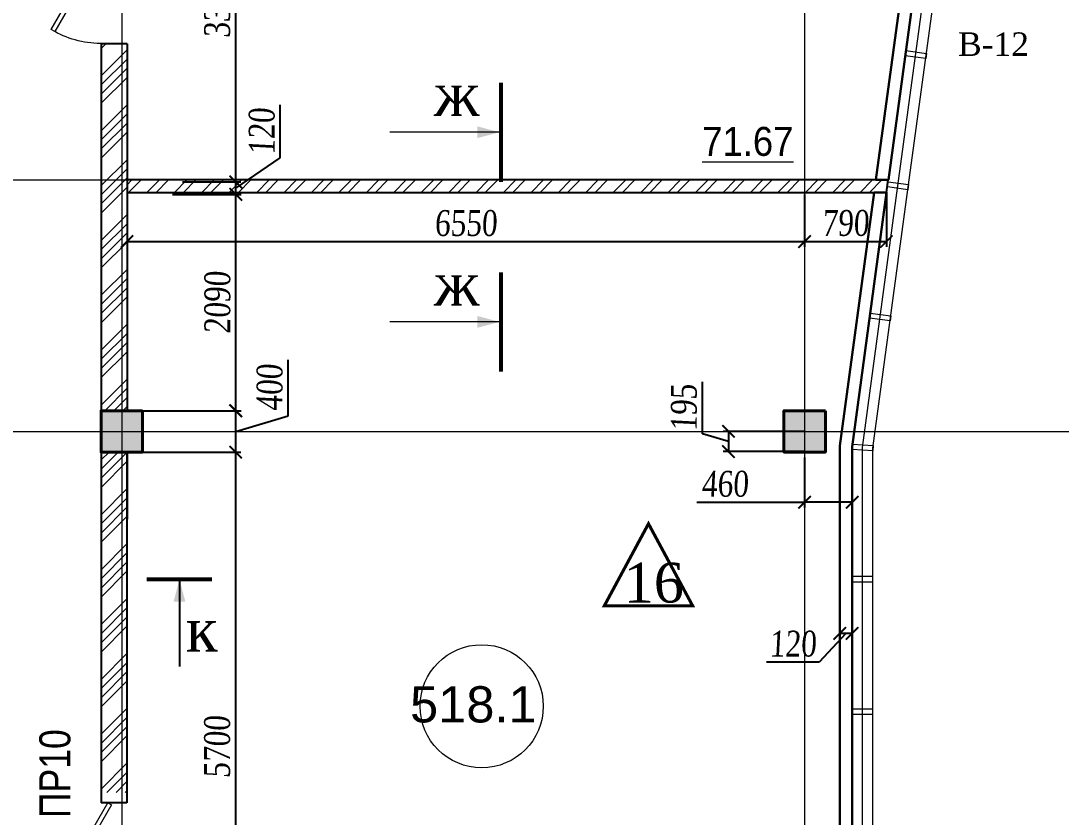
# Model space of a CAD drawing. Header units: inches. Extents: x -407541 to 6688123, y -998590 to 1205599.
# Drawn here: x 175427 to 185483, y 233208 to 240905 of the extents above; entities that cross this region are included whole.
import ezdxf

# ---------------------------------------------------------------- set-up
doc = ezdxf.new("R2010")
doc.units = ezdxf.units.IN
doc.header["$MEASUREMENT"] = 0
doc.linetypes.add('ACAD_ISO04W100', pattern=[30, 24, -3, 0, -3])
for name, color, linetype, lineweight in [('ведомость витражей', 224, 'Continuous', 13), ('ВИТРАЖ', 145, 'Continuous', 9), ('двери', 123, 'Continuous', 13), ('марки полов', 140, 'Continuous', 5), ('МОНОЛИТ', 5, 'Continuous', 40), ('Оси', 254, 'ACAD_ISO04W100', 5), ('ПЕРЕГОРОДКА', 7, 'Continuous', 25), ('Перемычки', 21, 'Continuous', 13), ('площади', 40, 'Continuous', 9), ('размер внутр', 142, 'Continuous', 5), ('Текст', 7, 'Continuous', 18), ('Цоколь', 21, 'Continuous', 30), ('Штриховка', 7, 'Continuous', 9), ('ШТРИХОВКА КИРПИЧ', 30, 'Continuous', 9), ('Экспликацийа', 7, 'Continuous', 18)]:
    doc.layers.add(name, color=color, linetype=linetype, lineweight=lineweight)
doc.styles.get("Standard").update_dxf_attribs({"font": 'arial.ttf'})
doc.styles.add('style1', font='arial.ttf', dxfattribs={"width": 0.9, "height": 500})
doc.styles.add('STYLE2', font='times.ttf', dxfattribs={"width": 0.8, "oblique": 3})
doc.styles.add('Times', font='times.ttf')
doc.styles.add('стиль1', font='times.ttf')
doc.dimstyles.new('vnytren', dxfattribs={"dimtxt": 250, "dimasz": 120, "dimexe": 50, "dimexo": 0, "dimgap": 50, "dimtad": 1, "dimdec": 0, "dimzin": 0, "dimdsep": 46, "dimtxsty": 'STYLE2', "dimblk": 'ARCHTICK', "dimcen": 0, "dimadec": 0, "dimazin": 0, "dimtfac": 1, "dimtdec": 0, "dimtmove": 1, "dimatfit": 2, "dimldrblk": 'DOT', "dimfxl": 1, "dimtolj": 1, "dimtzin": 0, "dimarcsym": 0})

# ---------------------------------------------------------------- blocks, each defined once
blk = doc.blocks.new('_ARCHTICK')
at = {"color": 0, "linetype": 'ByBlock', "const_width": 0.15}
blk.add_lwpolyline([(-0.5, -0.5), (0.5, 0.5)], dxfattribs=at)
blk = doc.blocks.new('*D1570')
at = {"layer": 'размер внутр', "color": 0, "lineweight": -2, "transparency": 16777216}
for p, q in [((176603, 236737), (177554, 236737)), ((177504, 231037), (177504, 236737)), ((176636, 231037), (177554, 231037))]:
    blk.add_line(p, q, dxfattribs=at)
at = {"layer": 'размер внутр', "color": 0, "lineweight": -2, "transparency": 16777216, "xscale": 120, "yscale": 120, "zscale": 120}
for p, rotation in [((177504, 236737), 90), ((177504, 231037), 270)]:
    blk.add_blockref('_ARCHTICK', p, dxfattribs=dict(at, rotation=rotation))
at = {"layer": 'размер внутр', "color": 0, "transparency": 16777216, "insert": (177326, 233887), "char_height": 250, "attachment_point": 5, "rotation": 90, "style": 'STYLE2'}
blk.add_mtext('\\A1;5700', dxfattribs=at)
blk = doc.blocks.new('_Dot')
at = {"color": 0, "linetype": 'ByBlock', "lineweight": -2}
blk.add_line((-0.5, 0), (-1, 0), dxfattribs=at)
at = {"color": 0, "linetype": 'ByBlock', "const_width": 0.5}
blk.add_lwpolyline([(-0.25, 0, 1), (0.25, 0, 1)], format="xyb", close=True, dxfattribs=at)
blk = doc.blocks.new('*D1571')
at = {"layer": 'размер внутр', "color": 0, "lineweight": -2, "transparency": 16777216}
for p, q in [((178010, 237089), (178010, 237630)), ((176603, 237137), (177554, 237137)), ((177504, 236737), (177504, 237137)), ((177504, 236937), (178010, 237089)), ((176603, 236737), (177554, 236737))]:
    blk.add_line(p, q, dxfattribs=at)
at = {"layer": 'размер внутр', "color": 0, "lineweight": -2, "transparency": 16777216, "xscale": 120, "yscale": 120, "zscale": 120}
for p, rotation in [((177504, 237137), 90), ((177504, 236737), 270)]:
    blk.add_blockref('_ARCHTICK', p, dxfattribs=dict(at, rotation=rotation))
at = {"layer": 'размер внутр', "color": 0, "transparency": 16777216, "insert": (177833, 237360), "char_height": 250, "attachment_point": 5, "rotation": 90, "style": 'STYLE2'}
blk.add_mtext('\\A1;400', dxfattribs=at)
blk = doc.blocks.new('*D1572')
at = {"layer": 'размер внутр', "color": 0, "lineweight": -2, "transparency": 16777216}
for p, q in [((176893, 239228), (177556, 239228)), ((177506, 237137), (177506, 239228)), ((176485, 237137), (177556, 237137))]:
    blk.add_line(p, q, dxfattribs=at)
at = {"layer": 'размер внутр', "color": 0, "lineweight": -2, "transparency": 16777216, "xscale": 120, "yscale": 120, "zscale": 120}
for p, rotation in [((177506, 239228), 90), ((177506, 237137), 270)]:
    blk.add_blockref('_ARCHTICK', p, dxfattribs=dict(at, rotation=rotation))
at = {"layer": 'размер внутр', "color": 0, "transparency": 16777216, "insert": (177328, 238182), "char_height": 250, "attachment_point": 5, "rotation": 90, "style": 'STYLE2'}
blk.add_mtext('\\A1;2090', dxfattribs=at)
blk = doc.blocks.new('*D1573')
at = {"layer": 'размер внутр', "color": 0, "lineweight": -2, "transparency": 16777216}
for p, q in [((177934, 239581), (177934, 240092)), ((177504, 239288), (177934, 239581)), ((176989, 239348), (177554, 239348)), ((177504, 239228), (177504, 239348)), ((176893, 239228), (177554, 239228))]:
    blk.add_line(p, q, dxfattribs=at)
at = {"layer": 'размер внутр', "color": 0, "lineweight": -2, "transparency": 16777216, "xscale": 120, "yscale": 120, "zscale": 120}
for p, rotation in [((177504, 239348), 90), ((177504, 239228), 270)]:
    blk.add_blockref('_ARCHTICK', p, dxfattribs=dict(at, rotation=rotation))
at = {"layer": 'размер внутр', "color": 0, "transparency": 16777216, "insert": (177757, 239836), "char_height": 250, "attachment_point": 5, "rotation": 90, "style": 'STYLE2'}
blk.add_mtext('\\A1;120', dxfattribs=at)
blk = doc.blocks.new('*D1574')
at = {"layer": 'размер внутр', "color": 0, "lineweight": -2, "transparency": 16777216}
for p, q in [((176346, 242737), (177554, 242737)), ((177504, 239348), (177504, 242737)), ((176989, 239348), (177554, 239348))]:
    blk.add_line(p, q, dxfattribs=at)
at = {"layer": 'размер внутр', "color": 0, "lineweight": -2, "transparency": 16777216, "xscale": 120, "yscale": 120, "zscale": 120}
for p, rotation in [((177504, 242737), 90), ((177504, 239348), 270)]:
    blk.add_blockref('_ARCHTICK', p, dxfattribs=dict(at, rotation=rotation))
at = {"layer": 'размер внутр', "color": 0, "transparency": 16777216, "insert": (177326, 241042), "char_height": 250, "attachment_point": 5, "rotation": 90, "style": 'STYLE2'}
blk.add_mtext('\\A1;3390', dxfattribs=at)
blk = doc.blocks.new('*D1581')
at = {"layer": 'размер внутр', "color": 0, "lineweight": -2, "transparency": 16777216}
for p, q in [((183003, 239228), (183003, 238722)), ((176454, 239109), (176454, 238722)), ((176454, 238772), (183003, 238772))]:
    blk.add_line(p, q, dxfattribs=at)
at = {"layer": 'размер внутр', "color": 0, "lineweight": -2, "transparency": 16777216, "xscale": 120, "yscale": 120, "zscale": 120, "rotation": 180}
blk.add_blockref('_ARCHTICK', (176454, 238772), dxfattribs=at)
at = {"layer": 'размер внутр', "color": 0, "lineweight": -2, "transparency": 16777216, "xscale": 120, "yscale": 120, "zscale": 120}
blk.add_blockref('_ARCHTICK', (183003, 238772), dxfattribs=at)
at = {"layer": 'размер внутр', "color": 0, "transparency": 16777216, "insert": (179728, 238949), "char_height": 250, "attachment_point": 5, "style": 'STYLE2'}
blk.add_mtext('\\A1;6550', dxfattribs=at)
blk = doc.blocks.new('*D1795')
at = {"layer": 'размер внутр', "color": 0, "lineweight": -2, "transparency": 16777216}
for p, q in [((183794, 239247), (183794, 238722)), ((183003, 239228), (183003, 238722)), ((183003, 238772), (183794, 238772))]:
    blk.add_line(p, q, dxfattribs=at)
at = {"layer": 'размер внутр', "color": 0, "lineweight": -2, "transparency": 16777216, "xscale": 120, "yscale": 120, "zscale": 120, "rotation": 180}
blk.add_blockref('_ARCHTICK', (183003, 238772), dxfattribs=at)
at = {"layer": 'размер внутр', "color": 0, "lineweight": -2, "transparency": 16777216, "xscale": 120, "yscale": 120, "zscale": 120}
blk.add_blockref('_ARCHTICK', (183794, 238772), dxfattribs=at)
at = {"layer": 'размер внутр', "color": 0, "transparency": 16777216, "insert": (183398, 238950), "char_height": 250, "attachment_point": 5, "style": 'STYLE2'}
blk.add_mtext('\\A1;790', dxfattribs=at)
blk = doc.blocks.new('DVER 4(!)')
at = {"layer": 'двери'}
for points in [[(6388680, 630570), (6388560, 630570)], [(6388645, 630550), (6389150, 629675), (6389185, 629695), (6388680, 630570), (6388645, 630550)], [(6388680, 629560), (6388560, 629560)]]:
    blk.add_lwpolyline(points, dxfattribs=at)
blk.add_arc((6388706, 630470), 910, 268.3483, 299.2018, dxfattribs=at)
blk = doc.blocks.new('*D3257')
at = {"layer": 'размер внутр', "color": 0, "lineweight": -2, "transparency": 16777216}
for p, q in [((183003, 236684), (183003, 236202)), ((183463, 236684), (183463, 236202)), ((181962, 236252), (183003, 236252)), ((183463, 236252), (183003, 236252))]:
    blk.add_line(p, q, dxfattribs=at)
at = {"layer": 'размер внутр', "color": 0, "lineweight": -2, "transparency": 16777216, "xscale": 120, "yscale": 120, "zscale": 120, "rotation": 180}
blk.add_blockref('_ARCHTICK', (183003, 236252), dxfattribs=at)
at = {"layer": 'размер внутр', "color": 0, "lineweight": -2, "transparency": 16777216, "xscale": 120, "yscale": 120, "zscale": 120}
blk.add_blockref('_ARCHTICK', (183463, 236252), dxfattribs=at)
at = {"layer": 'размер внутр', "color": 0, "transparency": 16777216, "insert": (182233, 236429), "char_height": 250, "attachment_point": 5, "style": 'STYLE2'}
blk.add_mtext('\\A1;460', dxfattribs=at)
blk = doc.blocks.new('*D3276')
at = {"layer": 'размер внутр', "color": 0, "lineweight": -2, "transparency": 16777216}
for p, q in [((182015, 236915), (182015, 237417)), ((183003, 236937), (182217, 236937)), ((182267, 236937), (182267, 236742)), ((182267, 236840), (182015, 236915)), ((183003, 236742), (182217, 236742))]:
    blk.add_line(p, q, dxfattribs=at)
at = {"layer": 'размер внутр', "color": 0, "lineweight": -2, "transparency": 16777216, "xscale": 120, "yscale": 120, "zscale": 120}
for p, rotation in [((182267, 236937), 90), ((182267, 236742), 270)]:
    blk.add_blockref('_ARCHTICK', p, dxfattribs=dict(at, rotation=rotation))
at = {"layer": 'размер внутр', "color": 0, "transparency": 16777216, "insert": (181837, 237166), "char_height": 250, "attachment_point": 5, "rotation": 90, "style": 'STYLE2'}
blk.add_mtext('\\A1;195', dxfattribs=at)
blk = doc.blocks.new('*D3365')
at = {"layer": 'размер внутр', "color": 0, "lineweight": -2, "transparency": 16777216}
for p, q in [((183342, 235199), (183342, 234935)), ((183462, 235199), (183462, 234935)), ((183402, 234985), (183145, 234707)), ((183462, 234985), (183342, 234985)), ((183145, 234707), (182634, 234707))]:
    blk.add_line(p, q, dxfattribs=at)
at = {"layer": 'размер внутр', "color": 0, "lineweight": -2, "transparency": 16777216, "xscale": 120, "yscale": 120, "zscale": 120}
for p, rotation in [((183342, 234985), 179.9999999999861), ((183462, 234985), 359.9999999999861)]:
    blk.add_blockref('_ARCHTICK', p, dxfattribs=dict(at, rotation=rotation))
at = {"layer": 'размер внутр', "color": 0, "transparency": 16777216, "insert": (182889, 234884), "char_height": 250, "attachment_point": 5, "style": 'STYLE2'}
blk.add_mtext('\\A1;120', dxfattribs=at)

msp = doc.modelspace()

# ---------------------------------------------------------------- hatches: boundary and pattern name
h = msp.add_hatch(color=256)
h.set_gradient(color2=(0, 0, 0), one_color=1)
h.paths.add_polyline_path([(176903.9, 235292), (176960.6, 235292), (176960.6, 235505.9)])
h.paths.add_polyline_path([(176960.6, 235505.9), (176960.6, 235292), (177017.4, 235292)])
at = {"layer": 'Текст'}
h = msp.add_hatch(color=256, dxfattribs=at)
h.set_gradient(color2=(0, 0, 0), one_color=1)
h.paths.add_polyline_path([(179840.4, 239885.2), (179840.4, 239828.4), (180054.3, 239828.4)])
h.paths.add_polyline_path([(180054.3, 239828.4), (179840.4, 239828.4), (179840.4, 239771.6)])
h = msp.add_hatch(color=256, dxfattribs=at)
h.set_gradient(color2=(0, 0, 0), one_color=1)
h.paths.add_polyline_path([(179840.4, 238052.4), (179840.4, 237995.6), (180054.3, 237995.6)])
h.paths.add_polyline_path([(180054.3, 237995.6), (179840.4, 237995.6), (179840.4, 237938.8)])
at = {"layer": 'Штриховка'}
h = msp.add_hatch(dxfattribs=at)
h.set_pattern_fill('ANSI35', color=256, scale=25, style=0)
h.set_pattern_definition([(45, (-6764080.43, -624333.35), (-112.2532015, 112.2532015), []), (45, (-6763968.18, -624333.35), (-112.2532015, 112.2532015), [198.4375, -39.6875, 0, -39.6875])])
h.paths.add_polyline_path([(17203.4, 266637), (17603.4, 266637), (17603.4, 266237), (17203.4, 266237)])
h.paths.add_polyline_path([(20203.4, 266637), (20603.4, 266637), (20603.4, 266237), (20203.4, 266237)])
h.paths.add_polyline_path([(24073.4, 266637), (24473.4, 266637), (24473.4, 266237), (24073.4, 266237)])
h.paths.add_polyline_path([(17203.4, 261137), (17603.4, 261137), (17603.4, 260737), (17203.4, 260737)])
h.paths.add_polyline_path([(17203.4, 252637), (17603.4, 252637), (17603.4, 252237), (17203.4, 252237)])
h.paths.add_polyline_path([(17203.4, 249137), (17603.4, 249137), (17603.4, 248737), (17203.4, 248737)])
h.paths.add_polyline_path([(17203.4, 243137), (17603.4, 243137), (17603.4, 242737), (17203.4, 242737)])
h.paths.add_polyline_path([(17203.4, 237137), (17603.4, 237137), (17603.4, 236737), (17203.4, 236737)])
h.paths.add_polyline_path([(20203.4, 231137), (20603.4, 231137), (20603.4, 230737), (20203.4, 230737)])
h.paths.add_polyline_path([(20203.4, 237137), (20603.4, 237137), (20603.4, 236737), (20203.4, 236737)])
h.paths.add_polyline_path([(20203.4, 243137), (20603.4, 243137), (20603.4, 242737), (20203.4, 242737)])
h.paths.add_polyline_path([(20203.4, 249137), (20603.4, 249137), (20603.4, 248737), (20203.4, 248737)])
h.paths.add_polyline_path([(20203.4, 228037), (20603.4, 228037), (20603.4, 227637), (20203.4, 227637)])
h.paths.add_polyline_path([(20203.4, 219337), (20603.4, 219337), (20603.4, 218937), (20203.4, 218937)])
h.paths.add_polyline_path([(24703.4, 258237), (25103.4, 258237), (25103.4, 257837), (24703.4, 257837)])
h.paths.add_polyline_path([(30703.4, 263637), (31103.4, 263637), (31103.4, 263237), (30703.4, 263237)])
h.paths.add_polyline_path([(30703.4, 258237), (31103.4, 258237), (31103.4, 257837), (30703.4, 257837)])
h.paths.add_polyline_path([(36703.4, 263637), (37103.4, 263637), (37103.4, 263237), (36703.4, 263237)])
h.paths.add_polyline_path([(36703.4, 258237), (37103.4, 258237), (37103.4, 257837), (36703.4, 257837)])
h.paths.add_polyline_path([(42703.4, 263637), (43103.4, 263637), (43103.4, 263237), (42703.4, 263237)])
h.paths.add_polyline_path([(42703.4, 258237), (43103.4, 258237), (43103.4, 257837), (42703.4, 257837)])
h.paths.add_polyline_path([(48703.4, 258237), (49103.4, 258237), (49103.4, 257837), (48703.4, 257837)])
h.paths.add_polyline_path([(54703.4, 263637), (55103.4, 263637), (55103.4, 263237), (54703.4, 263237)])
h.paths.add_polyline_path([(54703.4, 258237), (55103.4, 258237), (55103.4, 257837), (54703.4, 257837)])
h.paths.add_polyline_path([(60703.4, 263637), (61103.4, 263637), (61103.4, 263237), (60703.4, 263237)])
h.paths.add_polyline_path([(60703.4, 258237), (61103.4, 258237), (61103.4, 257837), (60703.4, 257837)])
h.paths.add_polyline_path([(66703.4, 263637), (67103.4, 263637), (67103.4, 263237), (66703.4, 263237)])
h.paths.add_polyline_path([(66703.4, 258237), (67103.4, 258237), (67103.4, 257837), (66703.4, 257837)])
h.paths.add_polyline_path([(72703.4, 258237), (73103.4, 258237), (73103.4, 257837), (72703.4, 257837)])
h.paths.add_polyline_path([(78703.4, 263637), (79103.4, 263637), (79103.4, 263237), (78703.4, 263237)])
h.paths.add_polyline_path([(78703.4, 258237), (79103.4, 258237), (79103.4, 257837), (78703.4, 257837)])
h.paths.add_polyline_path([(84703.4, 263637), (85103.4, 263637), (85103.4, 263237), (84703.4, 263237)])
h.paths.add_polyline_path([(84703.4, 258237), (85103.4, 258237), (85103.4, 257837), (84703.4, 257837)])
h.paths.add_polyline_path([(90703.4, 258237), (91103.4, 258237), (91103.4, 257837), (90703.4, 257837)])
h.paths.add_polyline_path([(30703.4, 272037), (31103.4, 272037), (31103.4, 271637), (30703.4, 271637)])
h.paths.add_polyline_path([(36703.4, 272037), (37103.4, 272037), (37103.4, 271637), (36703.4, 271637)])
h.paths.add_polyline_path([(42703.4, 272037), (43103.4, 272037), (43103.4, 271637), (42703.4, 271637)])
h.paths.add_polyline_path([(54703.4, 272037), (55103.4, 272037), (55103.4, 271637), (54703.4, 271637)])
h.paths.add_polyline_path([(60703.4, 272037), (61103.4, 272037), (61103.4, 271637), (60703.4, 271637)])
h.paths.add_polyline_path([(66703.4, 272037), (67103.4, 272037), (67103.4, 271637), (66703.4, 271637)])
h.paths.add_polyline_path([(78703.4, 272037), (79103.4, 272037), (79103.4, 271637), (78703.4, 271637)])
h.paths.add_polyline_path([(84703.4, 272037), (85103.4, 272037), (85103.4, 271637), (84703.4, 271637)])
h.paths.add_polyline_path([(91333.4, 266637), (91733.4, 266637), (91733.4, 266237), (91333.4, 266237)])
h.paths.add_polyline_path([(95203.4, 266637), (95603.4, 266637), (95603.4, 266237), (95203.4, 266237)])
h.paths.add_polyline_path([(91333.4, 261137), (91733.4, 261137), (91733.4, 260737), (91333.4, 260737)])
h.paths.add_polyline_path([(95203.4, 261137), (95603.4, 261137), (95603.4, 260737), (95203.4, 260737)])
h.paths.add_polyline_path([(17203.4, 219337), (17603.4, 219337), (17603.4, 218937), (17203.4, 218937)])
h.paths.add_polyline_path([(12103.4, 219337), (12503.4, 219337), (12503.4, 218937), (12103.4, 218937)])
h.paths.add_polyline_path([(8503.4, 222937), (8903.4, 222937), (8903.4, 222537), (8503.4, 222537)])
h.paths.add_polyline_path([(8503.4, 228037), (8903.4, 228037), (8903.4, 227637), (8503.4, 227637)])
h.paths.add_polyline_path([(10603.4, 237137), (11003.4, 237137), (11003.4, 236737), (10603.4, 236737)])
h.paths.add_polyline_path([(10603.4, 243137), (11003.4, 243137), (11003.4, 242737), (10603.4, 242737)])
h.paths.add_polyline_path([(10603.4, 249137), (11003.4, 249137), (11003.4, 248737), (10603.4, 248737)])
h.paths.add_polyline_path([(26803.4, 237137), (27203.4, 237137), (27203.4, 236737), (26803.4, 236737)])
h.paths.add_polyline_path([(26803.4, 243137), (27203.4, 243137), (27203.4, 242737), (26803.4, 242737)])
h.paths.add_polyline_path([(26803.4, 249137), (27203.4, 249137), (27203.4, 248737), (26803.4, 248737)])
h.paths.add_polyline_path([(25303.4, 219337), (25703.4, 219337), (25703.4, 218937), (25303.4, 218937)])
h.paths.add_polyline_path([(28903.4, 222937), (29303.4, 222937), (29303.4, 222537), (28903.4, 222537)])
h.paths.add_polyline_path([(28903.4, 228037), (29303.4, 228037), (29303.4, 227637), (28903.4, 227637)])
h.paths.add_polyline_path([(26803.4, 231137), (27203.4, 231137), (27203.4, 230737), (26803.4, 230737)])
h.paths.add_polyline_path([(26803.4, 228037), (27203.4, 228037), (27203.4, 227637), (26803.4, 227637)])
h.paths.add_polyline_path([(95203.4, 243137), (95603.4, 243137), (95603.4, 242737), (95203.4, 242737)])
h.paths.add_polyline_path([(95203.4, 237137), (95603.4, 237137), (95603.4, 236737), (95203.4, 236737)])
h.paths.add_polyline_path([(98203.4, 231137), (98603.4, 231137), (98603.4, 230737), (98203.4, 230737)])
h.paths.add_polyline_path([(98203.4, 237137), (98603.4, 237137), (98603.4, 236737), (98203.4, 236737)])
h.paths.add_polyline_path([(98203.4, 243137), (98603.4, 243137), (98603.4, 242737), (98203.4, 242737)])
h.paths.add_polyline_path([(98203.4, 249137), (98603.4, 249137), (98603.4, 248737), (98203.4, 248737)])
h.paths.add_polyline_path([(98203.4, 222937), (98603.4, 222937), (98603.4, 222537), (98203.4, 222537)])
h.paths.add_polyline_path([(98203.4, 219337), (98603.4, 219337), (98603.4, 218937), (98203.4, 218937)])
h.paths.add_polyline_path([(95203.4, 222937), (95603.4, 222937), (95603.4, 222537), (95203.4, 222537)])
h.paths.add_polyline_path([(95203.4, 219337), (95603.4, 219337), (95603.4, 218937), (95203.4, 218937)])
h.paths.add_polyline_path([(90103.4, 219337), (90503.4, 219337), (90503.4, 218937), (90103.4, 218937)])
h.paths.add_polyline_path([(86503.4, 222937), (86903.4, 222937), (86903.4, 222537), (86503.4, 222537)])
h.paths.add_polyline_path([(86503.4, 228037), (86903.4, 228037), (86903.4, 227637), (86503.4, 227637)])
h.paths.add_polyline_path([(88603.4, 237137), (89003.4, 237137), (89003.4, 236737), (88603.4, 236737)])
h.paths.add_polyline_path([(88603.4, 243137), (89003.4, 243137), (89003.4, 242737), (88603.4, 242737)])
h.paths.add_polyline_path([(104803.4, 237137), (105203.4, 237137), (105203.4, 236737), (104803.4, 236737)])
h.paths.add_polyline_path([(104803.4, 243137), (105203.4, 243137), (105203.4, 242737), (104803.4, 242737)])
h.paths.add_polyline_path([(104803.4, 249137), (105203.4, 249137), (105203.4, 248737), (104803.4, 248737)])
h.paths.add_polyline_path([(103303.4, 219337), (103703.4, 219337), (103703.4, 218937), (103303.4, 218937)])
h.paths.add_polyline_path([(106903.4, 222937), (107303.4, 222937), (107303.4, 222537), (106903.4, 222537)])
h.paths.add_polyline_path([(104803.4, 231137), (105203.4, 231137), (105203.4, 230737), (104803.4, 230737)])
h.paths.add_polyline_path([(176603.4, 266637), (176203.4, 266637), (176203.4, 266237), (176603.4, 266237)])
h.paths.add_polyline_path([(173603.4, 266637), (173203.4, 266637), (173203.4, 266237), (173603.4, 266237)])
h.paths.add_polyline_path([(169733.4, 266637), (169333.4, 266637), (169333.4, 266237), (169733.4, 266237)])
h.paths.add_polyline_path([(176603.4, 261137), (176203.4, 261137), (176203.4, 260737), (176603.4, 260737)])
h.paths.add_polyline_path([(176603.4, 252637), (176203.4, 252637), (176203.4, 252237), (176603.4, 252237)])
h.paths.add_polyline_path([(176603.4, 249137), (176203.4, 249137), (176203.4, 248737), (176603.4, 248737)])
h.paths.add_polyline_path([(176603.4, 243137), (176203.4, 243137), (176203.4, 242737), (176603.4, 242737)])
h.paths.add_polyline_path([(176603.4, 237137), (176203.4, 237137), (176203.4, 236737), (176603.4, 236737)])
h.paths.add_polyline_path([(173603.4, 231137), (173203.4, 231137), (173203.4, 230737), (173603.4, 230737)])
h.paths.add_polyline_path([(173603.4, 237137), (173203.4, 237137), (173203.4, 236737), (173603.4, 236737)])
h.paths.add_polyline_path([(173603.4, 243137), (173203.4, 243137), (173203.4, 242737), (173603.4, 242737)])
h.paths.add_polyline_path([(173603.4, 249137), (173203.4, 249137), (173203.4, 248737), (173603.4, 248737)])
h.paths.add_polyline_path([(173603.4, 228037), (173203.4, 228037), (173203.4, 227637), (173603.4, 227637)])
h.paths.add_polyline_path([(173603.4, 222937), (173203.4, 222937), (173203.4, 222537), (173603.4, 222537)])
h.paths.add_polyline_path([(173603.4, 219337), (173203.4, 219337), (173203.4, 218937), (173603.4, 218937)])
h.paths.add_polyline_path([(169103.4, 258237), (168703.4, 258237), (168703.4, 257837), (169103.4, 257837)])
h.paths.add_polyline_path([(163103.4, 263637), (162703.4, 263637), (162703.4, 263237), (163103.4, 263237)])
h.paths.add_polyline_path([(163103.4, 258237), (162703.4, 258237), (162703.4, 257837), (163103.4, 257837)])
h.paths.add_polyline_path([(157103.4, 263637), (156703.4, 263637), (156703.4, 263237), (157103.4, 263237)])
h.paths.add_polyline_path([(157103.4, 258237), (156703.4, 258237), (156703.4, 257837), (157103.4, 257837)])
h.paths.add_polyline_path([(151103.4, 263637), (150703.4, 263637), (150703.4, 263237), (151103.4, 263237)])
h.paths.add_polyline_path([(151103.4, 258237), (150703.4, 258237), (150703.4, 257837), (151103.4, 257837)])
h.paths.add_polyline_path([(145103.4, 258237), (144703.4, 258237), (144703.4, 257837), (145103.4, 257837)])
h.paths.add_polyline_path([(139103.4, 263637), (138703.4, 263637), (138703.4, 263237), (139103.4, 263237)])
h.paths.add_polyline_path([(139103.4, 258237), (138703.4, 258237), (138703.4, 257837), (139103.4, 257837)])
h.paths.add_polyline_path([(133103.4, 263637), (132703.4, 263637), (132703.4, 263237), (133103.4, 263237)])
h.paths.add_polyline_path([(133103.4, 258237), (132703.4, 258237), (132703.4, 257837), (133103.4, 257837)])
h.paths.add_polyline_path([(127103.4, 263637), (126703.4, 263637), (126703.4, 263237), (127103.4, 263237)])
h.paths.add_polyline_path([(127103.4, 258237), (126703.4, 258237), (126703.4, 257837), (127103.4, 257837)])
h.paths.add_polyline_path([(121103.4, 258237), (120703.4, 258237), (120703.4, 257837), (121103.4, 257837)])
h.paths.add_polyline_path([(115103.4, 263637), (114703.4, 263637), (114703.4, 263237), (115103.4, 263237)])
h.paths.add_polyline_path([(115103.4, 258237), (114703.4, 258237), (114703.4, 257837), (115103.4, 257837)])
h.paths.add_polyline_path([(109103.4, 263637), (108703.4, 263637), (108703.4, 263237), (109103.4, 263237)])
h.paths.add_polyline_path([(109103.4, 258237), (108703.4, 258237), (108703.4, 257837), (109103.4, 257837)])
h.paths.add_polyline_path([(103103.4, 258237), (102703.4, 258237), (102703.4, 257837), (103103.4, 257837)])
h.paths.add_polyline_path([(163103.4, 272037), (162703.4, 272037), (162703.4, 271637), (163103.4, 271637)])
h.paths.add_polyline_path([(157103.4, 272037), (156703.4, 272037), (156703.4, 271637), (157103.4, 271637)])
h.paths.add_polyline_path([(151103.4, 272037), (150703.4, 272037), (150703.4, 271637), (151103.4, 271637)])
h.paths.add_polyline_path([(139103.4, 272037), (138703.4, 272037), (138703.4, 271637), (139103.4, 271637)])
h.paths.add_polyline_path([(133103.4, 272037), (132703.4, 272037), (132703.4, 271637), (133103.4, 271637)])
h.paths.add_polyline_path([(127103.4, 272037), (126703.4, 272037), (126703.4, 271637), (127103.4, 271637)])
h.paths.add_polyline_path([(115103.4, 272037), (114703.4, 272037), (114703.4, 271637), (115103.4, 271637)])
h.paths.add_polyline_path([(109103.4, 272037), (108703.4, 272037), (108703.4, 271637), (109103.4, 271637)])
h.paths.add_polyline_path([(102473.4, 266637), (102073.4, 266637), (102073.4, 266237), (102473.4, 266237)])
h.paths.add_polyline_path([(98603.4, 266637), (98203.4, 266637), (98203.4, 266237), (98603.4, 266237)])
h.paths.add_polyline_path([(176603.4, 222937), (176203.4, 222937), (176203.4, 222537), (176603.4, 222537)])
h.paths.add_polyline_path([(176603.4, 219337), (176203.4, 219337), (176203.4, 218937), (176603.4, 218937)])
h.paths.add_polyline_path([(181703.4, 219337), (181303.4, 219337), (181303.4, 218937), (181703.4, 218937)])
h.paths.add_polyline_path([(185303.4, 222937), (184903.4, 222937), (184903.4, 222537), (185303.4, 222537)])
h.paths.add_polyline_path([(185303.4, 228037), (184903.4, 228037), (184903.4, 227637), (185303.4, 227637)])
h.paths.add_polyline_path([(183203.4, 237137), (182803.4, 237137), (182803.4, 236737), (183203.4, 236737)])
h.paths.add_polyline_path([(183203.4, 243137), (182803.4, 243137), (182803.4, 242737), (183203.4, 242737)])
h.paths.add_polyline_path([(183203.4, 249137), (182803.4, 249137), (182803.4, 248737), (183203.4, 248737)])
h.paths.add_polyline_path([(167003.4, 237137), (166603.4, 237137), (166603.4, 236737), (167003.4, 236737)])
h.paths.add_polyline_path([(167003.4, 243137), (166603.4, 243137), (166603.4, 242737), (167003.4, 242737)])
h.paths.add_polyline_path([(167003.4, 249137), (166603.4, 249137), (166603.4, 248737), (167003.4, 248737)])
h.paths.add_polyline_path([(168503.4, 219337), (168103.4, 219337), (168103.4, 218937), (168503.4, 218937)])
h.paths.add_polyline_path([(164903.4, 222937), (164503.4, 222937), (164503.4, 222537), (164903.4, 222537)])
h.paths.add_polyline_path([(164903.4, 228037), (164503.4, 228037), (164503.4, 227637), (164903.4, 227637)])
h.paths.add_polyline_path([(167003.4, 231137), (166603.4, 231137), (166603.4, 230737), (167003.4, 230737)])
h.paths.add_polyline_path([(167003.4, 228037), (166603.4, 228037), (166603.4, 227637), (167003.4, 227637)])
h.paths.add_polyline_path([(91333.4, 258237), (91733.4, 258237), (91733.4, 257837), (91333.4, 257837)])
h.paths.add_polyline_path([(95203.4, 258237), (95603.4, 258237), (95603.4, 257837), (95203.4, 257837)])
h.paths.add_polyline_path([(180703.4, 261137), (180303.4, 261137), (180303.4, 260737), (180703.4, 260737)])
h.paths.add_polyline_path([(180703.4, 252637), (180303.4, 252637), (180303.4, 252237), (180703.4, 252237)])
h.paths.add_polyline_path([(13103.4, 261137), (13503.4, 261137), (13503.4, 260737), (13103.4, 260737)])
h.paths.add_polyline_path([(13103.4, 252637), (13503.4, 252637), (13503.4, 252237), (13103.4, 252237)])
h.paths.add_polyline_path([(17203.4, 258237), (17603.4, 258237), (17603.4, 257837), (17203.4, 257837)])
h.paths.add_polyline_path([(13103.4, 258237), (13503.4, 258237), (13503.4, 257837), (13103.4, 257837)])
h.paths.add_polyline_path([(176603.4, 258237), (176203.4, 258237), (176203.4, 257837), (176603.4, 257837)])
h.paths.add_polyline_path([(180703.4, 258237), (180303.4, 258237), (180303.4, 257837), (180703.4, 257837)])
h.paths.add_polyline_path([(98203.4, 228037), (98603.4, 228037), (98603.4, 227637), (98203.4, 227637)])
h.paths.add_polyline_path([(104803.4, 228037), (105203.4, 228037), (105203.4, 227637), (104803.4, 227637)])
h.paths.add_polyline_path([(106903.4, 228037), (107303.4, 228037), (107303.4, 227637), (106903.4, 227637)])
h.paths.add_polyline_path([(17603.4, 222922), (17203.4, 222922), (17203.4, 222537), (17603.4, 222537)])
h.paths.add_polyline_path([(20603.4, 222922), (20203.4, 222922), (20203.4, 222537), (20603.4, 222537)])
h = msp.add_hatch(dxfattribs=at)
h.set_pattern_fill('ANSI32', color=256, scale=500, style=0)
h.set_pattern_definition([(45, (-2.4, 19.65), (-132.58252, 132.58252), []), (45, (85.99, 19.65), (-132.58252, 132.58252), [])])
h.paths.add_polyline_path([(173351.2, 239367.2), (166800.8, 239367.2), (166800.8, 239247.2), (173351.3, 239247.2)])
h.paths.add_polyline_path([(166800.8, 239367.2), (165994.9, 239367.2), (166011.2, 239247.2), (166132.3, 239247.2), (166800.8, 239247.2)])
h.paths.add_polyline_path([(183807.5, 239367.2), (176451.4, 239367.2), (176451.5, 239247.2), (183791.2, 239247.2)])
at = {"layer": 'ШТРИХОВКА КИРПИЧ', "ltscale": 0.1}
h = msp.add_hatch(dxfattribs=at)
h.set_pattern_fill('ANSI34', color=256, scale=500, style=0)
h.paths.add_polyline_path([(173603.2, 246428.3), (173403.2, 246428.3), (173403.2, 243137.2), (173603.2, 243137.2)])
h.paths.add_polyline_path([(173403.2, 246428.3), (173353.1, 246428.3), (173353.2, 243137.2), (173403.2, 243137.2)])
h.paths.add_polyline_path([(173603.2, 242737.2), (173403.2, 242737.2), (173403.2, 237137.2), (173603.9, 237137.2), (173602.9, 241217.5)])
h.paths.add_polyline_path([(173403.2, 242737.2), (173353.2, 242737.2), (173352.9, 241217.5), (173353.7, 239227.5), (173353.9, 237137.2), (173403.2, 237137.2)])
h.paths.add_polyline_path([(176203.9, 237137.2), (176403.2, 237137.2), (176403.2, 240684), (176203.5, 240684)])
h.paths.add_polyline_path([(176403.2, 237137.2), (176453.9, 237137.2), (176453.7, 239227.5), (176453.9, 239227.5), (176453.5, 240684), (176403.2, 240684)])
h.paths.add_polyline_path([(176403.2, 233446.7), (176453.3, 233446.7), (176453.2, 236737.2), (176403.2, 236737.2)])
h.paths.add_polyline_path([(176403.2, 236737.2), (176203.2, 236737.2), (176203.3, 233446.7), (176403.2, 233446.7)])
h.paths.add_polyline_path([(173603.2, 236737.2), (173403.2, 236737.2), (173403.2, 236217.4), (173603.2, 236217.4)])
h.paths.add_polyline_path([(173353.2, 236217.4), (173403.2, 236217.4), (173403.2, 236737.2), (173353.2, 236737.2)])
h.paths.add_polyline_path([(173403.2, 233627.8), (173603.2, 233627.8), (173603.1, 235207.4), (173403.2, 235207.4)])
h.paths.add_polyline_path([(173403.2, 235207.4), (173353.2, 235207.4), (173353.3, 233627.8), (173403.2, 233627.8)])
h.paths.add_polyline_path([(173403.2, 231137.2), (173603.4, 231137.2), (173603.2, 233627.8), (173403.2, 233627.8)])
h.paths.add_polyline_path([(173403.2, 233627.8), (173353.3, 233627.8), (173353.4, 231137.2), (173403.2, 231137.2)])
h.paths.add_polyline_path([(176403.2, 232336.7), (176203.3, 232336.7), (176203.4, 231037.2), (176403.2, 231037.2)])
h.paths.add_polyline_path([(176453.1, 232336.7), (176403.2, 232336.7), (176403.2, 231037.2), (176453.5, 231037.2)])

# ---------------------------------------------------------------- linework, layer by layer
at = {"lineweight": 53}
for p, q in [((180070.4, 239348.4), (180070.4, 240306.8)), ((180070.4, 237515.6), (180070.4, 238474)), ((177274.1, 235505.9), (176645.1, 235505.9))]:
    msp.add_line(p, q, dxfattribs=at)
msp.add_line((176959.6, 235505.9), (176959.6, 234665.2))
at = {"layer": 'ВИТРАЖ', "ltscale": 0.1}
for points in [[(183661.7, 230487.2), (183661.9, 236774.6), (184004.7, 239297.9), (184524.5, 243123.7), (184046.4, 249552)], [(183461.7, 230437.2), (183461.9, 236788.1), (183806.6, 239324.8), (184323.5, 243129.8), (183851.7, 249474)], [(183561.9, 230487.2), (183561.9, 236781.3), (183905.6, 239311.3), (184424, 243126.8), (183951.4, 249481.4)]]:
    msp.add_lwpolyline(points, dxfattribs=at)
for points in [[(184180.4, 240591), (184173.7, 240541.4), (183975.5, 240568.4), (183982.2, 240617.9)], [(184008.1, 239322.6), (184001.4, 239273.1), (183803.2, 239300), (183809.9, 239349.6)], [(183835.8, 238054.3), (183829.1, 238004.8), (183630.9, 238031.7), (183637.6, 238081.2)], [(183665.3, 236799.4), (183661.9, 236749.5), (183461.9, 236763), (183465.3, 236812.9)], [(183661.9, 235533.1), (183461.9, 235533.1), (183461.9, 235483.1), (183661.9, 235483.1)], [(183661.9, 234253.1), (183461.9, 234253.1), (183461.9, 234203.1), (183661.9, 234203.1)]]:
    msp.add_lwpolyline(points, close=True, dxfattribs=at)
at = {"layer": 'марки полов', "const_width": 30}
msp.add_lwpolyline([(181066.4, 235250.1), (181493.9, 236044.5), (181921.4, 235250.1)], close=True, dxfattribs=at)
at = {"layer": 'МОНОЛИТ'}
for points in [[(176603.4, 237137.2), (176203.4, 237137.2), (176203.4, 236737.2), (176603.4, 236737.2)], [(183203.4, 237137.2), (182803.4, 237137.2), (182803.4, 236737.2), (183203.4, 236737.2)]]:
    msp.add_lwpolyline(points, close=True, dxfattribs=at)
at = {"layer": 'Оси', "ltscale": 0.3}
for p, q in [((176403.2, 278737.2), (176403.2, 186893.5)), ((183003.2, 252437.2), (183003.2, 211937.2)), ((157503.2, 236937.2), (192303.2, 236937.2))]:
    msp.add_line(p, q, dxfattribs=at)
at = {"layer": 'ПЕРЕГОРОДКА'}
for p, q in [((176453.5, 240684), (176203, 240684)), ((176203.5, 240684), (176203.9, 237137.2)), ((176453.5, 240684), (176453.9, 239227.5)), ((176453.7, 239227.5), (176453.9, 237137.2)), ((176203.2, 236737.2), (176202.9, 233346.7)), ((176453.2, 236737.2), (176453.3, 233346.7)), ((176454, 236737.2), (176454.1, 236087.2)), ((176453.3, 233346.7), (176202.9, 233346.7))]:
    msp.add_line(p, q, dxfattribs=at)
msp.add_lwpolyline([(176453.9, 239247.2), (183793.6, 239247.2), (183809.9, 239367.2), (176453.9, 239367.2)], dxfattribs=at)
at = {"layer": 'размер внутр'}
msp.add_line((173350.8, 239367.2), (176467.1, 239367.2), dxfattribs=at)
at = {"layer": 'Текст'}
for p, q in [((180070.4, 239827.6), (178992.3, 239827.6)), ((180070.4, 237994.8), (178992.3, 237994.8))]:
    msp.add_line(p, q, dxfattribs=at)
at = {"layer": 'Цоколь', "ltscale": 0.1}
for points in [[(183691.2, 239367.2), (184202.9, 243133.5), (183775, 248886.3)], [(183341.9, 231037.6), (183341.9, 236796.2), (183674.9, 239247.2)]]:
    msp.add_lwpolyline(points, dxfattribs=at)
at = {"layer": 'Цоколь'}
for points in [[(183775, 248886.3), (183895.4, 248886.3), (184323.5, 243128.8), (183812.3, 239367.2), (183691.2, 239367.2)], [(183674.9, 239247.2), (183796, 239247.2), (183461.9, 236788.1), (183461.9, 231037.6), (183341.9, 231037.6)]]:
    msp.add_lwpolyline(points, dxfattribs=at)
at = {"layer": 'Экспликацийа'}
msp.add_circle((179881.8, 234280.6), 595, dxfattribs=at)

# ---------------------------------------------------------------- block references
at = {"layer": 'двери', "xscale": -1}
for p in [(6564905.1, -388873.6), (6564948, -397223.1)]:
    msp.add_blockref('DVER 4(!)', p, dxfattribs=at)

# ---------------------------------------------------------------- texts
at = {"insert": (177020.7, 234809.1), "char_height": 420, "width": 31148.55, "attachment_point": 7}
msp.add_mtext('{\\fTimes New Roman|b0|i0|c204|p18;к}', dxfattribs=at)
at = {"layer": 'ведомость витражей', "style": 'Times'}
msp.add_text('В-12', height=226.8, rotation=0, dxfattribs=at).set_placement((184486.2, 240566.7))
at = {"layer": 'марки полов', "insert": (181254.8, 235668.2), "char_height": 385, "width": 645.369, "attachment_point": 1, "style": 'стиль1'}
msp.add_mtext('16', dxfattribs=at)
at = {"layer": 'Перемычки', "width": 0.82}
msp.add_text('ПР10', height=300, rotation=89.99787, dxfattribs=at).set_placement((175906.1, 233200.2))
at = {"layer": 'площади', "insert": (182894.5, 239879.9), "char_height": 280, "width": 1499.075, "attachment_point": 3, "style": 'style1'}
msp.add_mtext('{\\L71.67}', dxfattribs=at)
at = {"layer": 'Текст', "char_height": 420, "width": 31148.55, "attachment_point": 7}
for insert in [(179420.3, 239984.7), (179420.3, 238151.9)]:
    msp.add_mtext('{\\fTimes New Roman|b0|i0|c204|p18;ж}', dxfattribs=dict(at, insert=insert))
at = {"layer": 'Экспликацийа', "insert": (180412.6, 234119.1), "char_height": 350, "width": 4589.447, "attachment_point": 9}
msp.add_mtext('{\\fArial|b0|i0|c204|p34;518.1}', dxfattribs=at)

# ---------------------------------------------------------------- dimensions: what is measured, and where the dimension line sits
at = {"layer": 'размер внутр'}
for base, p1, p2, picture, middle in [((177503.9, 242737.2), (176989.3, 239347.5), (176345.8, 242737.2), '*D1574', (177326.3, 241042.4)), ((177505.5, 239227.5), (176484.7, 237137.2), (176892.8, 239227.5), '*D1572', (177328, 238182.4)), ((177503.9, 237137.2), (176603.4, 236737.2), (176603.4, 237137.2), '*D1571', (177833.2, 237139.2)), ((182267.3, 236742.2), (183003.2, 236937.2), (183003.3, 236742.2), '*D3276', (181837.3, 236965.5)), ((177503.9, 236737.2), (176635.9, 231037.2), (176603.4, 236737.2), '*D1570', (177326.3, 233887.2))]:
    dim = msp.add_linear_dim(base=base, p1=p1, p2=p2, angle=90, dimstyle='vnytren', dxfattribs=at)
    dim.commit()
    dim.dimension.update_dxf_attribs({"geometry": picture, "text_midpoint": middle})
for base, p1, p2, angle, picture, middle, dimtype in [((177503.9, 239347.5), (176892.8, 239227.5), (176989.3, 239347.5), 90, '*D1573', (177934.1, 239631), 160), ((183341.8, 234985.2), (183461.8, 235199.4), (183341.8, 235199.4), 180, '*D3365', (183094.8, 234706.7), 161)]:
    dim = msp.add_linear_dim(base=base, p1=p1, p2=p2, angle=angle, dimstyle='vnytren', dxfattribs=at)
    dim.commit()
    dim.dimension.update_dxf_attribs({"geometry": picture, "text_midpoint": middle, "dimtype": dimtype})
for base, p1, p2, picture, middle in [((183793.6, 238772.3), (183003.2, 239227.6), (183793.6, 239247.2), '*D1795', (183398.4, 238949.9)), ((183003.2437, 238772.3313), (176453.6709, 239109.4014), (183003.2437, 239227.5631), '*D1581', (179728.4573, 238949.4943))]:
    dim = msp.add_linear_dim(base=base, p1=p1, p2=p2, dimstyle='vnytren', dxfattribs=at)
    dim.commit()
    dim.dimension.update_dxf_attribs({"geometry": picture, "text_midpoint": middle})
dim = msp.add_linear_dim(base=(183003.2, 236251.6), p1=(183462.9, 236684.3), p2=(183003.2, 236684.3), dimstyle='vnytren', dxfattribs=at)
dim.commit()
dim.dimension.update_dxf_attribs({"geometry": '*D3257', "text_midpoint": (182232.8, 236403.3), "dimtype": 160})

doc.saveas('drawing.dxf')
